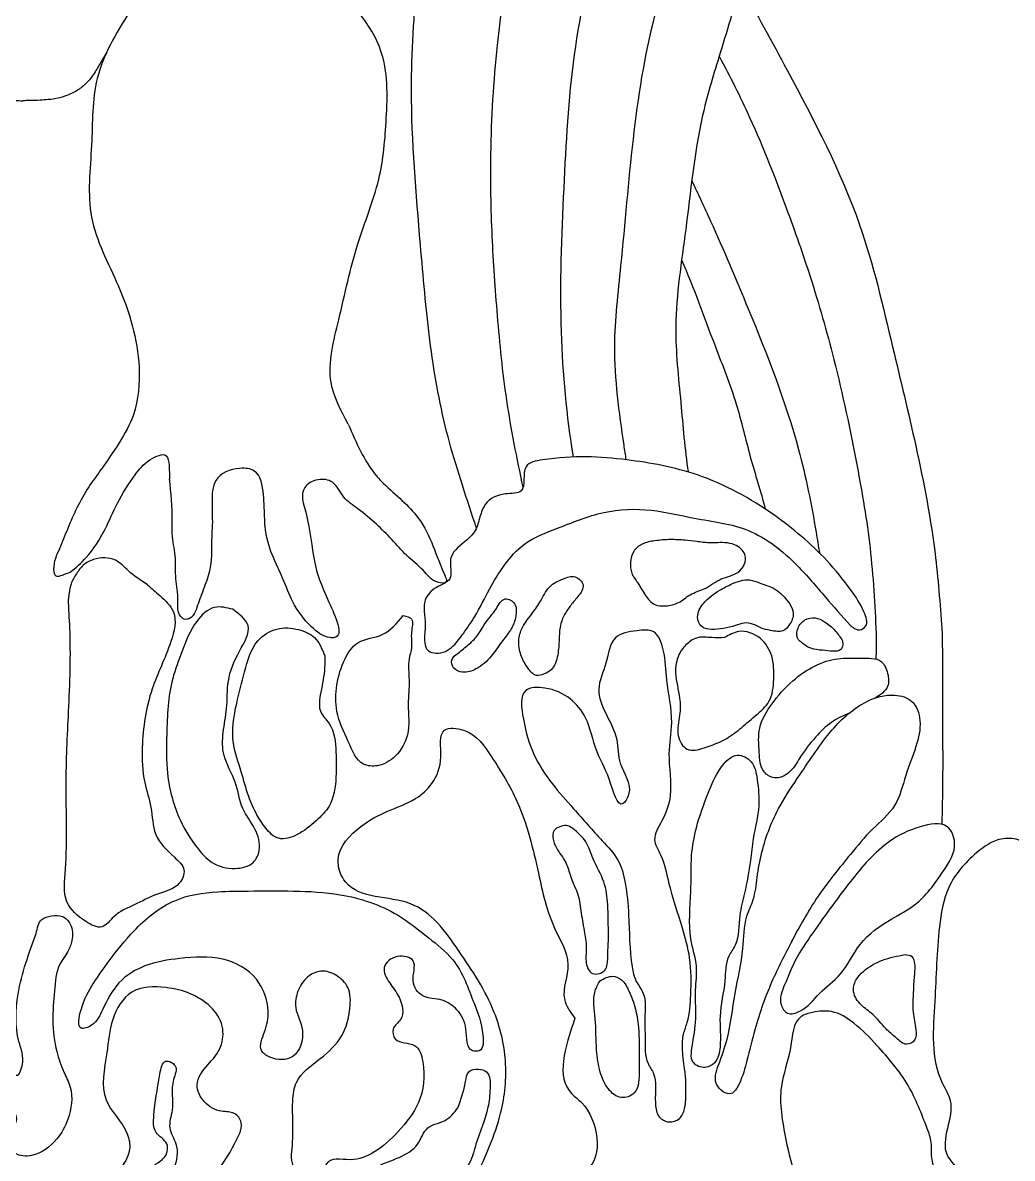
# Model space of a CAD drawing. Header units: millimetres. Extents: x 0 to 1128, y 0 to 3594.
# Drawn here: x 610.7 to 678, y 3429.4 to 3506.6 of the extents above; entities that cross this region are included whole.
import ezdxf

# ---------------------------------------------------------------- set-up
doc = ezdxf.new("R2010")
doc.units = ezdxf.units.MM
doc.layers.add('ceco.net 396 Corinthian column', color=7, linetype='Continuous')

msp = doc.modelspace()

# ---------------------------------------------------------------- linework, layer by layer
at = {"layer": 'ceco.net 396 Corinthian column'}
for points, knots in [([(651.551, 3588.206), (652.585, 3588.47), (654.684, 3589.004), (658.235, 3588.62), (661.768, 3586.823), (665.071, 3583.11), (668.481, 3578.936), (671.099, 3573.537), (672.513, 3567.985), (674.069, 3562.078), (673.955, 3555.849), (674.054, 3549.395), (672.439, 3543.33), (671.024, 3537.134), (668.668, 3531.19), (665.952, 3525.281), (663.911, 3519.131), (661.843, 3514.198), (659.792, 3510.184), (658.935, 3507.1), (657.895, 3503.748), (656.478, 3499.065), (655.936, 3492.877), (654.858, 3486.401), (655.476, 3480.889), (655.725, 3477.588), (655.962, 3476.03)], [0, 0, 0, 0, 0.00228413, 0.00463266, 0.0075141, 0.01058839, 0.01524147, 0.01909302, 0.02337117, 0.02756967, 0.03215925, 0.03670964, 0.04139715, 0.04557582, 0.05038917, 0.05511305, 0.05956858, 0.06431572, 0.06662045, 0.06924183, 0.07117663, 0.07418343, 0.07973824, 0.08451047, 0.08821997, 0.09161811, 0.09161811, 0.09161811, 0.09161811]), ([(646.536, 3548.745), (647.725, 3550.868), (650.157, 3555.206), (651.161, 3562.273), (652.141, 3568.303), (654.029, 3572.881), (657.219, 3575.281), (661.173, 3575.511), (665.697, 3572.838), (667.118, 3566.508), (669.334, 3559.639), (670.372, 3551.686), (668.565, 3543.857), (665.878, 3535.497), (662.305, 3527.634), (658.917, 3520.054), (655.811, 3513.671), (653.327, 3506.662), (652.096, 3498.62), (651.533, 3491.101), (650.686, 3484.159), (651.295, 3479.755), (651.68, 3477.194), (651.731, 3476.862)], [0, 0, 0, 0, 0.0051914, 0.01061356, 0.01515515, 0.01839719, 0.02099199, 0.02326014, 0.02657161, 0.03130246, 0.03645804, 0.04236676, 0.04819046, 0.05357678, 0.06127623, 0.06674048, 0.07145108, 0.07655146, 0.08267181, 0.08888049, 0.09281063, 0.09765467, 0.0983768, 0.0983768, 0.0983768, 0.0983768]), ([(648.163, 3477.051), (647.709, 3479.864), (647.127, 3485.967), (647.492, 3495.1), (647.99, 3504.439), (649.871, 3512.968), (652.293, 3522.042), (655.682, 3529.536), (658.9, 3536.467), (660.966, 3542.309), (662.325, 3548.058), (662.157, 3554.226), (661.731, 3559.22), (660.747, 3562.547), (660.44, 3563.584)], [0.00578852, 0.00578852, 0.00578852, 0.00578852, 0.01191752, 0.01892972, 0.02545085, 0.03200128, 0.03768054, 0.04563179, 0.04964779, 0.05412209, 0.05896795, 0.06222949, 0.06736225, 0.06968662, 0.06968662, 0.06968662, 0.06968662]), ([(644.742, 3474.999), (644.317, 3476.964), (643.545, 3480.829), (642.987, 3486.547), (642.591, 3492.121), (642.476, 3498.259), (642.869, 3504.709), (643.906, 3511.905), (645.505, 3518.993), (647.449, 3526.072), (650.06, 3532.409), (652.136, 3538.024), (653.159, 3542.775), (653.973, 3547.072), (654.087, 3551.595), (654.245, 3556.78), (653.737, 3560.222), (653.485, 3561.932)], [0.00429968, 0.00429968, 0.00429968, 0.00429968, 0.00862428, 0.0127749, 0.01665158, 0.0206491, 0.02597937, 0.03053801, 0.03627918, 0.04161263, 0.04630661, 0.05102423, 0.05446487, 0.05675423, 0.06042117, 0.06418074, 0.0678935, 0.0678935, 0.0678935, 0.0678935]), ([(641.568, 3472.227), (641.49, 3472.465), (640.771, 3474.641), (639.367, 3478.813), (638.305, 3485.061), (637.653, 3492.823), (636.94, 3501.043), (637.467, 3510.072), (639.142, 3518.321), (640.569, 3525.597), (642.189, 3531.457), (643.511, 3535.678), (645.203, 3539.338), (645.551, 3542.101), (645.927, 3544.499), (645.966, 3545.942), (645.935, 3547.207)], [0.00248034, 0.00248034, 0.00248034, 0.00248034, 0.00302027, 0.00740972, 0.01193734, 0.01661143, 0.02418041, 0.02966581, 0.03600347, 0.04227561, 0.04561845, 0.04908187, 0.05178697, 0.05425777, 0.0556967, 0.05831184, 0.05831184, 0.05831184, 0.05831184]), ([(632.856, 3479.276), (632.358, 3480.207), (631.165, 3482.44), (632.369, 3486.771), (633.262, 3491.343), (635.115, 3495.752), (635.497, 3500.206), (635.589, 3504.54), (633.283, 3507.793), (631.029, 3509.961), (628.351, 3511.612), (624.96, 3512.213), (620.663, 3511.227), (617.887, 3507.275), (615.393, 3503.049), (615.519, 3498.138), (614.882, 3493.232), (617.499, 3488.53), (618.851, 3484.033), (618.47, 3479.448), (616.865, 3477.413), (616.066, 3476.195)], [0, 0, 0, 0, 0.00220278, 0.00528293, 0.00910355, 0.01241503, 0.01540319, 0.01875048, 0.02137365, 0.02366903, 0.02549798, 0.02804489, 0.03092464, 0.03440439, 0.03801046, 0.0412654, 0.04478638, 0.04836593, 0.05247878, 0.0548119, 0.05791173, 0.05791173, 0.05791173, 0.05791173]), ([(659.518, 3509.069), (660.626, 3507.204), (663.493, 3501.863), (667.693, 3493.934), (669.715, 3485.072), (671.55, 3477.559), (672.8, 3471.054), (673.105, 3466.758), (673.228, 3465.037)], [0.0072167, 0.0072167, 0.0072167, 0.0072167, 0.01188917, 0.02023497, 0.02639822, 0.03135186, 0.03690347, 0.0406157, 0.0406157, 0.0406157, 0.0406157]), ([(605.063, 3504.479), (605.215, 3504.225), (605.519, 3503.713), (605.94, 3502.998), (606.462, 3502.39), (607.022, 3501.936), (607.669, 3501.645), (608.306, 3501.431), (608.945, 3501.354), (609.596, 3501.3), (610.174, 3501.288), (610.567, 3501.281), (610.723, 3501.279)], [0, 0, 0, 0, 0.00063839, 0.001282584, 0.001779625, 0.002357101, 0.002815736, 0.003299667, 0.003797066, 0.004196098, 0.004705813, 0.00504155, 0.00504155, 0.00504155, 0.00504155]), ([(616.383, 3504.479), (616.232, 3504.225), (615.927, 3503.713), (615.507, 3502.998), (614.985, 3502.39), (614.424, 3501.936), (613.777, 3501.645), (613.141, 3501.431), (612.501, 3501.354), (611.85, 3501.3), (611.272, 3501.288), (610.879, 3501.281), (610.723, 3501.279)], [0, 0, 0, 0, 0.00063839, 0.001282584, 0.001779625, 0.002357101, 0.002815736, 0.003299667, 0.003797066, 0.004196098, 0.004705813, 0.00504155, 0.00504155, 0.00504155, 0.00504155]), ([(658.069, 3504.302), (658.804, 3502.935), (660.513, 3499.526), (662.481, 3494.484), (664.411, 3489.003), (666.065, 3483.2), (667.371, 3477.03), (668.445, 3470.817), (668.645, 3467), (668.746, 3465.055)], [0.00889511, 0.00889511, 0.00889511, 0.00889511, 0.01223348, 0.01709512, 0.02053084, 0.02473718, 0.03007046, 0.03410082, 0.03828795, 0.03828795, 0.03828795, 0.03828795]), ([(656.204, 3495.846), (656.638, 3494.93), (657.982, 3492.049), (660.537, 3486.008), (663.295, 3479.034), (664.431, 3473.355), (664.814, 3470.991), (664.888, 3470.522)], [0.0035148, 0.0035148, 0.0035148, 0.0035148, 0.00569575, 0.01035796, 0.01763818, 0.02176796, 0.0227909, 0.0227909, 0.0227909, 0.0227909]), ([(655.518, 3490.458), (656.348, 3488.538), (657.505, 3485.236), (659.286, 3480.839), (660.125, 3477.053), (660.899, 3474.702), (661.197, 3473.51)], [0.00449833, 0.00449833, 0.00449833, 0.00449833, 0.00900571, 0.01202066, 0.01468639, 0.01733479, 0.01733479, 0.01733479, 0.01733479]), ([(632.856, 3479.276), (633.387, 3478.041), (633.981, 3476.66), (634.981, 3475.52), (635.089, 3475.402)], [0, 0, 0, 0, 0.002871857, 0.00321013, 0.00321013, 0.00321013, 0.00321013]), ([(613.93, 3469.204), (614.35, 3469.527), (615.208, 3470.277), (616.343, 3472.024), (617.143, 3474.013), (618.2, 3475.676), (619.116, 3476.808), (620.559, 3477.473), (620.701, 3476.311), (620.708, 3475.761), (620.703, 3475.545)], [0.002153342, 0.002153342, 0.002153342, 0.002153342, 0.003307738, 0.004978821, 0.006370657, 0.008005929, 0.009036114, 0.00985566, 0.010337565, 0.011092858, 0.011092858, 0.011092858, 0.011092858]), ([(666.988, 3465.593), (666.42, 3466.231), (665.213, 3467.589), (663.188, 3470.008), (660.291, 3472.37), (656.615, 3472.764), (653.396, 3473.586), (650.133, 3473.459), (647.355, 3472.286), (644.857, 3471.372), (643.424, 3469.722), (642.398, 3468.008), (641.611, 3466.389), (640.751, 3465.131), (640.116, 3464.287), (639.376, 3463.67), (637.768, 3463.673), (638.27, 3465.701), (637.8, 3467.202), (638.746, 3468.262), (640.124, 3468.646), (639.499, 3470.294), (640.664, 3471.173), (641.554, 3471.966), (641.789, 3472.969), (642.177, 3474.088), (643.316, 3474.643), (645.091, 3474.485), (644.492, 3476.58), (647.829, 3477.195), (651.438, 3477.005), (657.021, 3476.003), (661.594, 3473.445), (664.973, 3470.608), (666.92, 3468.209), (667.821, 3466.829), (668.267, 3465.632), (667.543, 3465.157), (667.198, 3465.428), (666.988, 3465.593)], [0, 0, 0, 0, 0.0101791, 0.021654, 0.037864, 0.0529252, 0.0647454, 0.0776054, 0.0908566, 0.1007043, 0.108707, 0.1162553, 0.1245982, 0.1301082, 0.1344532, 0.1370841, 0.1416682, 0.1487913, 0.1554346, 0.159992, 0.1643341, 0.1696959, 0.1754876, 0.1798871, 0.1837498, 0.1874934, 0.1935368, 0.1979134, 0.20447, 0.20937, 0.2321086, 0.25163, 0.2751345, 0.2938329, 0.3043476, 0.3110742, 0.3149556, 0.3167684, 0.3196144, 0.3196144, 0.3196144, 0.3196144]), ([(613.93, 3469.204), (613.764, 3469.138), (613.479, 3469.024), (612.901, 3468.826), (612.771, 3469.851), (613.25, 3470.798), (613.813, 3472.249), (614.406, 3473.638), (615.175, 3474.973), (615.766, 3475.783), (616.066, 3476.195)], [0, 0, 0, 0, 0.00228728, 0.00390819, 0.00576711, 0.0117356, 0.01762341, 0.02395788, 0.02984239, 0.03592496, 0.03592496, 0.03592496, 0.03592496]), ([(627.193, 3472.381), (627.147, 3473.434), (627.142, 3474.511), (626.838, 3476.2), (625.185, 3476.372), (623.614, 3475.717), (623.581, 3474.244), (623.606, 3473.485), (623.615, 3472.603)], [0.034128683, 0.034128683, 0.034128683, 0.034128683, 0.035207913, 0.036449541, 0.03716896, 0.038463711, 0.039573414, 0.040047875, 0.040047875, 0.040047875, 0.040047875]), ([(623.615, 3472.603), (623.595, 3472.215), (623.536, 3471.113), (623.595, 3469.526), (622.995, 3468.033), (622.63, 3467.013), (622.369, 3466.24), (621.845, 3465.903), (621.198, 3466.33), (621.354, 3467.461), (621.058, 3468.779), (621.166, 3470.322), (620.852, 3471.62), (620.936, 3473.367), (620.804, 3474.607), (620.703, 3475.545)], [0, 0, 0, 0, 0.0046416, 0.01319116, 0.018587, 0.02362467, 0.02616844, 0.02828989, 0.02981943, 0.03424515, 0.04014934, 0.04640798, 0.05233345, 0.05593516, 0.06718458, 0.06718458, 0.06718458, 0.06718458]), ([(632.549, 3474.306), (632.302, 3474.664), (631.982, 3475.431), (630.764, 3475.633), (629.473, 3474.886), (629.791, 3473.856), (629.989, 3473.202)], [0.016932715, 0.016932715, 0.016932715, 0.016932715, 0.017849522, 0.018568941, 0.019319198, 0.020609011, 0.020609011, 0.020609011, 0.020609011]), ([(635.089, 3475.402), (635.911, 3474.598), (638.12, 3472.878), (638.732, 3470.561), (639.672, 3468.416), (638.58, 3468.507), (637.984, 3469.412), (636.783, 3470.32), (635.835, 3471.459), (634.736, 3472.522), (633.637, 3473.463), (632.822, 3474.002), (632.549, 3474.306)], [0.0036316, 0.0036316, 0.0036316, 0.0036316, 0.00603617, 0.00937059, 0.0097519, 0.01025782, 0.0112334, 0.01232877, 0.0133884, 0.01443514, 0.01560825, 0.01650885, 0.01650885, 0.01650885, 0.01650885]), ([(629.989, 3473.202), (630.295, 3472.015), (630.411, 3469.94), (631.219, 3467.774), (632.689, 3464.737), (631.19, 3464.766), (630.133, 3465.619), (629.05, 3467.04), (628.257, 3469.318), (627.341, 3470.886), (627.193, 3472.381), (627.193, 3472.381)], [0.02097375, 0.02097375, 0.02097375, 0.02097375, 0.02335035, 0.02546503, 0.02721959, 0.02741265, 0.02846951, 0.02998043, 0.03123631, 0.03365981, 0.03368312, 0.03368312, 0.03368312, 0.03368312]), ([(657.808, 3471.214), (658.248, 3471.232), (659.019, 3471.263), (659.927, 3470.558), (659.841, 3469.696), (659.241, 3469.014), (658.113, 3468.846), (657.185, 3468.052), (656.085, 3467.769), (655.355, 3467.073), (654.486, 3466.896), (653.592, 3466.926), (653.012, 3467.674), (652.595, 3468.431), (652.066, 3469.113), (651.998, 3469.899), (652.178, 3470.671), (652.857, 3471.207), (653.756, 3471.373), (654.732, 3471.455), (655.685, 3471.402), (656.421, 3471.318), (656.958, 3471.242), (657.382, 3471.209), (657.662, 3471.212), (657.808, 3471.214)], [0, 0, 0, 0, 0.00518788, 0.00908833, 0.01176055, 0.01453819, 0.01932874, 0.02466857, 0.02873337, 0.03258149, 0.03624958, 0.03911867, 0.04263992, 0.04663557, 0.04974591, 0.05261196, 0.05576212, 0.05879089, 0.0622869, 0.06654009, 0.07048234, 0.07365237, 0.07537099, 0.07696137, 0.07871145, 0.07871145, 0.07871145, 0.07871145]), ([(619.215, 3468.363), (618.763, 3468.654), (617.993, 3469.15), (617.012, 3470.25), (615.727, 3470.22), (614.811, 3469.755), (614.363, 3469.103), (613.996, 3468.48), (613.879, 3467.874), (613.846, 3467.529), (613.833, 3467.392)], [0, 0, 0, 0, 0.0064361, 0.01096321, 0.01685119, 0.02002688, 0.02296225, 0.02610747, 0.02859229, 0.03024214, 0.03024214, 0.03024214, 0.03024214]), ([(619.215, 3468.363), (619.478, 3468.117), (620.115, 3467.557), (621.341, 3466.457), (620.713, 3463.907), (619.28, 3461.196), (618.771, 3457.848), (618.868, 3455.1), (619.553, 3453.22), (619.534, 3451.234), (620.52, 3450.306), (621.031, 3449.826), (621.332, 3449.564), (621.899, 3449.07), (621.325, 3447.699), (619.799, 3447.395), (618.36, 3446.563), (616.991, 3446.054), (616.157, 3444.8), (614.727, 3445.581), (613.378, 3446.771), (613.825, 3450.309), (613.573, 3454.474), (613.867, 3459.969), (614.031, 3464.243), (613.854, 3466.726), (613.833, 3467.392)], [0.02937879, 0.02937879, 0.02937879, 0.02937879, 0.03016026, 0.03119557, 0.03265916, 0.03514227, 0.03803958, 0.03974563, 0.0409984, 0.04233846, 0.04377886, 0.04377886, 0.04377886, 0.04455409, 0.04523931, 0.04642987, 0.04768912, 0.04883085, 0.04958549, 0.05042742, 0.05174537, 0.0533433, 0.05745457, 0.06104208, 0.06511421, 0.06655103, 0.06655103, 0.06655103, 0.06655103]), ([(648.464, 3467.554), (648.667, 3467.819), (649.047, 3468.319), (648.266, 3469.065), (647.377, 3468.741), (646.411, 3468.287), (645.953, 3467.208), (645.27, 3466.286), (644.611, 3465.461), (644.371, 3464.422), (644.582, 3463.471), (645.011, 3462.742), (645.536, 3462.081), (646.185, 3462.281), (646.836, 3462.627), (647.148, 3463.583), (647.183, 3464.553), (647.217, 3465.369), (647.386, 3466.064), (647.744, 3466.659), (648.137, 3467.161), (648.378, 3467.45), (648.464, 3467.554)], [0, 0, 0, 0, 0.00346395, 0.00651409, 0.00972807, 0.01399377, 0.01895534, 0.02296658, 0.02782152, 0.03132886, 0.03533269, 0.03896706, 0.04184352, 0.04403465, 0.04625473, 0.05056862, 0.0548967, 0.05807685, 0.0602466, 0.06336365, 0.06625434, 0.06786152, 0.06786152, 0.06786152, 0.06786152]), ([(662.87, 3467.056), (662.616, 3467.391), (662.085, 3468.093), (661.003, 3468.394), (659.976, 3468.819), (659.002, 3468.479), (657.956, 3467.932), (657.04, 3467.263), (656.463, 3466.28), (656.809, 3465.394), (657.613, 3465.294), (658.367, 3465.371), (659.11, 3465.554), (659.744, 3465.805), (660.373, 3465.729), (660.909, 3465.371), (661.605, 3465.263), (662.374, 3465.073), (662.922, 3465.675), (663.221, 3466.379), (662.978, 3466.847), (662.87, 3467.056)], [0, 0, 0, 0, 0.0048747, 0.01021739, 0.01298504, 0.01787324, 0.02160748, 0.02725722, 0.03129156, 0.03419629, 0.03680015, 0.04012477, 0.04340398, 0.04588016, 0.04814913, 0.05063917, 0.05337176, 0.05668814, 0.05903212, 0.06238232, 0.06506399, 0.06506399, 0.06506399, 0.06506399]), ([(624.997, 3466.694), (625.464, 3466.351), (626.495, 3465.594), (625.313, 3463.677), (624.573, 3461.95), (624.67, 3459.996), (624.302, 3458.357), (624.269, 3456.57), (625.309, 3455.022), (625.498, 3453.146), (626.576, 3451.848), (626.97, 3450.477), (626.41, 3449.257), (625.034, 3448.951), (623.547, 3449.314), (622.378, 3450.677), (621.156, 3452.623), (620.457, 3455.309), (620.508, 3458.566), (620.621, 3461.418), (621.604, 3463.934), (622.253, 3465.71), (623.624, 3467.033), (624.574, 3466.798), (624.997, 3466.694)], [0, 0, 0, 0, 0.006068, 0.0133799, 0.022014, 0.0294269, 0.0359664, 0.0422131, 0.0499871, 0.057451, 0.0638758, 0.0697716, 0.0733903, 0.0785143, 0.0849697, 0.0908586, 0.0992677, 0.112449, 0.1230879, 0.1382029, 0.1460286, 0.1550266, 0.1611603, 0.1660765, 0.1660765, 0.1660765, 0.1660765]), ([(644.272, 3466.82), (644.246, 3466.897), (644.144, 3467.207), (643.393, 3467.627), (642.86, 3466.535), (642.16, 3465.845), (641.693, 3464.877), (641.003, 3464.261), (640.417, 3463.775), (639.775, 3463.323), (639.98, 3462.608), (640.717, 3462.313), (641.704, 3462.635), (642.586, 3463.418), (643.214, 3464.427), (643.885, 3465.209), (644.266, 3466.032), (644.27, 3466.576), (644.272, 3466.82)], [0, 0, 0, 0, 0.00098057, 0.00390781, 0.00744006, 0.01260361, 0.01647132, 0.01987967, 0.0234287, 0.02598787, 0.02811614, 0.03081152, 0.03452956, 0.0399079, 0.04459012, 0.04865224, 0.05219992, 0.05508759, 0.05508759, 0.05508759, 0.05508759]), ([(636.586, 3466.266), (636.165, 3465.747), (635.362, 3464.759), (633.469, 3464.705), (632.485, 3463.197), (632.007, 3461.598), (631.945, 3459.567), (632.827, 3457.879), (633.489, 3456.088), (635.025, 3455.957), (636.205, 3456.687), (637.124, 3458.252), (636.847, 3460.1), (637.059, 3461.81), (636.866, 3463.113), (637.246, 3464.18), (637.05, 3465.029), (637.379, 3466.076), (636.818, 3466.21), (636.586, 3466.266)], [0, 0, 0, 0, 0.0076339, 0.0145646, 0.0201758, 0.0275175, 0.0347439, 0.0434079, 0.0508198, 0.0545703, 0.0600632, 0.0666372, 0.074961, 0.0815339, 0.0872273, 0.0903626, 0.0945231, 0.0980264, 0.1004836, 0.1004836, 0.1004836, 0.1004836]), ([(666.455, 3464.54), (666.301, 3464.782), (665.977, 3465.292), (665.327, 3465.824), (664.604, 3466.191), (663.846, 3466.032), (663.375, 3465.466), (663.291, 3464.734), (663.788, 3464.31), (664.345, 3463.978), (665.079, 3463.903), (665.722, 3463.834), (666.318, 3463.839), (666.489, 3464.221), (666.468, 3464.424), (666.455, 3464.54)], [0, 0, 0, 0, 0.00339938, 0.00717415, 0.00992301, 0.01275848, 0.01562984, 0.0182899, 0.02049846, 0.02287957, 0.0260557, 0.02895662, 0.03108928, 0.0321229, 0.03350955, 0.03350955, 0.03350955, 0.03350955]), ([(631.254, 3463.519), (631.072, 3463.985), (630.739, 3464.841), (629.397, 3465.405), (627.959, 3465.511), (626.336, 3464.491), (625.81, 3462.439), (625.197, 3460.158), (624.802, 3457.779), (625.601, 3455.731), (625.994, 3454.075), (626.583, 3452.782), (627.203, 3451.791), (628.116, 3450.873), (629.559, 3451.358), (630.608, 3452.224), (631.825, 3453.424), (632.059, 3455.2), (632.039, 3457.059), (631.902, 3458.719), (630.801, 3459.698), (630.957, 3461.065), (631.265, 3462.272), (631.257, 3463.179), (631.254, 3463.519)], [0, 0, 0, 0, 0.0057034, 0.0104814, 0.0163612, 0.022439, 0.0315293, 0.040335, 0.0512252, 0.0591703, 0.0661104, 0.0715853, 0.0759122, 0.0803603, 0.0854551, 0.0917997, 0.0971075, 0.1051896, 0.1119285, 0.11989, 0.1237353, 0.1282301, 0.1349376, 0.1389646, 0.1389646, 0.1389646, 0.1389646]), ([(655.806, 3433.99), (655.811, 3433.567), (655.819, 3432.893), (655.45, 3431.975), (654.646, 3431.724), (653.852, 3432.142), (653.692, 3433.163), (653.764, 3434.118), (653.703, 3435.11), (652.961, 3436.04), (653.09, 3437.441), (652.947, 3438.983), (653.169, 3440.408), (652.35, 3441.379), (651.951, 3443.204), (651.99, 3445.468), (651.752, 3447.899), (651.305, 3449.732), (649.807, 3451.237), (648.34, 3452.973), (646.659, 3454.798), (645.329, 3456.857), (644.786, 3458.834), (644.41, 3461.403), (646.508, 3461.407), (647.952, 3460.757), (649.244, 3459.197), (649.603, 3456.981), (650.577, 3455.586), (651.24, 3452.825), (652.335, 3454.671), (651.134, 3455.995), (651.298, 3458.536), (649.337, 3460.698), (650.472, 3462.965), (650.689, 3464.952), (652.333, 3465.231), (653.834, 3465.372), (654.428, 3463.647), (654.456, 3461.636), (655.025, 3459.244), (654.504, 3456.639), (655.007, 3454.332), (654.33, 3452.448), (653.45, 3451.098), (654.343, 3449.694), (654.698, 3447.652), (655.498, 3445.355), (656.184, 3442.853), (656.171, 3440.679), (656.058, 3438.919), (655.598, 3437.785), (655.539, 3436.707), (655.692, 3435.608), (655.826, 3434.644), (655.811, 3434.156), (655.806, 3433.99)], [0, 0, 0, 0, 0.0050653, 0.0080601, 0.0109778, 0.0139755, 0.017533, 0.0223323, 0.0257796, 0.0289456, 0.0359332, 0.0413661, 0.0479441, 0.0517369, 0.0558131, 0.0698895, 0.0786639, 0.0850996, 0.0917615, 0.103433, 0.1123718, 0.121515, 0.1316311, 0.1394093, 0.1446227, 0.1520097, 0.1586706, 0.1678638, 0.1766866, 0.1840604, 0.1871071, 0.1958034, 0.2023357, 0.2167427, 0.2241072, 0.2313674, 0.2375003, 0.2420392, 0.2475308, 0.2556637, 0.2673626, 0.2757846, 0.2870928, 0.2942431, 0.2997624, 0.3042605, 0.3123358, 0.3248039, 0.3331085, 0.3431259, 0.3506169, 0.3539164, 0.3575839, 0.3633211, 0.3671699, 0.3691483, 0.3691483, 0.3691483, 0.3691483]), ([(658.442, 3464.766), (658.757, 3464.95), (659.522, 3465.395), (660.963, 3464.858), (661.786, 3463.497), (661.804, 3461.964), (661.672, 3460.425), (660.569, 3459.503), (659.639, 3458.668), (658.487, 3457.782), (657.274, 3457.316), (655.809, 3456.904), (655.094, 3458.223), (655.432, 3459.403), (655.432, 3460.85), (654.995, 3462.185), (655.208, 3463.545), (655.833, 3464.368), (656.639, 3464.879), (657.551, 3464.739), (658.15, 3464.757), (658.442, 3464.766)], [0, 0, 0, 0, 0.00420859, 0.01021027, 0.01592988, 0.02221363, 0.02842268, 0.03324308, 0.03859731, 0.04360819, 0.05021393, 0.05483466, 0.05922735, 0.06476212, 0.06936446, 0.07626404, 0.08131898, 0.0850015, 0.08838281, 0.0920696, 0.09557155, 0.09557155, 0.09557155, 0.09557155]), ([(668.746, 3465.055), (668.745, 3464.761), (668.742, 3464.179), (668.731, 3463.598), (668.724, 3463.311)], [0, 0, 0, 0, 0.00063366, 0.001251507, 0.001251507, 0.001251507, 0.001251507]), ([(673.228, 3465.037), (673.241, 3464.023), (673.269, 3461.914), (673.251, 3458.576), (673.278, 3455.271), (673.227, 3453.06), (673.202, 3452.079)], [0, 0, 0, 0, 0.002183231, 0.00453838, 0.007182739, 0.009296611, 0.009296611, 0.009296611, 0.009296611]), ([(666.915, 3459.636), (666.504, 3459.455), (665.628, 3459.067), (664.543, 3457.943), (663.602, 3456.756), (662.959, 3455.54), (661.879, 3455.066), (660.849, 3455.699), (660.795, 3457.085), (660.66, 3458.695), (661.659, 3460.381), (662.947, 3461.801), (664.474, 3462.896), (666.128, 3463.43), (667.594, 3463.328), (669.099, 3463.434), (669.571, 3462.359), (669.656, 3461.3), (669.046, 3460.894), (668.702, 3460.666)], [0, 0, 0, 0, 0.0053216, 0.01132932, 0.0183289, 0.02345459, 0.02748446, 0.03069967, 0.03613092, 0.04271888, 0.04992102, 0.05842057, 0.06569362, 0.07213432, 0.07843597, 0.08392793, 0.08759598, 0.09110838, 0.09562115, 0.09562115, 0.09562115, 0.09562115]), ([(663.121, 3444.322), (662.635, 3443.401), (661.58, 3441.403), (660.582, 3438.608), (659.991, 3436.127), (659.619, 3434.718), (658.897, 3433.427), (657.554, 3434.375), (658.091, 3435.899), (658.817, 3437.823), (659.06, 3440.579), (659.779, 3443.3), (659.726, 3445.537), (660.501, 3447.028), (660.639, 3448.531), (661.035, 3450.714), (661.964, 3453.129), (663.81, 3455.776), (665.471, 3458.395), (667.691, 3460.416), (669.746, 3461.014), (671.369, 3460.563), (671.877, 3458.976), (671.462, 3457.245), (670.681, 3455.397), (670.208, 3453.202), (668.403, 3451.764), (666.723, 3449.681), (664.688, 3447.24), (663.539, 3445.126), (662.964, 3444.068)], [0, 0, 0, 0, 0.0124021, 0.026907, 0.0354957, 0.0422397, 0.0455731, 0.0500764, 0.0554259, 0.0628444, 0.0753984, 0.0877412, 0.0965493, 0.1013437, 0.1074098, 0.1143529, 0.1278616, 0.1377997, 0.1527801, 0.1649124, 0.1725771, 0.1775744, 0.18312, 0.1902391, 0.1986033, 0.207241, 0.2159978, 0.2250713, 0.2393672, 0.2537108, 0.2537108, 0.2537108, 0.2537108]), ([(640.16, 3423.025), (640.086, 3423.247), (639.886, 3423.84), (639.068, 3424.303), (637.719, 3424.628), (638.632, 3426.087), (639.901, 3426.536), (641.499, 3427.923), (642.438, 3430.028), (643.422, 3432.782), (643.738, 3435.933), (642.811, 3439.848), (640.465, 3443.354), (637.564, 3447.484), (632.945, 3446.866), (631.777, 3450.13), (633.519, 3451.935), (635.488, 3453.01), (637.321, 3453.604), (638.74, 3454.892), (639.332, 3456.495), (638.898, 3458.753), (641.376, 3458.519), (642.77, 3456.414), (644.75, 3453.246), (645.725, 3449.103), (646.507, 3445.343), (648.237, 3442.675), (647.152, 3440.4), (647.948, 3439.301), (648.256, 3438.876)], [0, 0, 0, 0, 0.0027011, 0.0072377, 0.0111964, 0.015455, 0.0220356, 0.0284043, 0.0396502, 0.0491355, 0.0633312, 0.0767386, 0.0960657, 0.1142438, 0.1326749, 0.1391744, 0.150011, 0.1583035, 0.1665877, 0.1726504, 0.1802348, 0.1875016, 0.1926444, 0.2030677, 0.2168806, 0.2372576, 0.2529757, 0.2631485, 0.2725664, 0.2785047, 0.2785047, 0.2785047, 0.2785047]), ([(660.194, 3449.608), (660.248, 3450.101), (660.383, 3451.349), (660.873, 3453.167), (660.693, 3454.933), (660.464, 3456.356), (659.129, 3457.045), (657.961, 3455.761), (657.254, 3454.044), (656.505, 3452.039), (656.105, 3449.775), (656.22, 3447.245), (655.882, 3444.685), (656.654, 3442.507), (656.383, 3440.594), (656.584, 3438.665), (656.23, 3437.138), (656.109, 3435.864), (656.998, 3435.382), (657.955, 3435.841), (658.247, 3437.277), (657.987, 3439.134), (658.527, 3441.153), (658.48, 3442.894), (659.471, 3444.15), (659.345, 3445.738), (659.889, 3447.608), (660.08, 3448.862), (660.194, 3449.608)], [0, 0, 0, 0, 0.0059175, 0.0149987, 0.02205, 0.0272446, 0.0312542, 0.0368892, 0.0445217, 0.0544368, 0.06201, 0.0718229, 0.0846197, 0.0922322, 0.0986341, 0.1073786, 0.1149188, 0.1179126, 0.1213533, 0.1246062, 0.1291255, 0.137443, 0.1471257, 0.1538225, 0.1572633, 0.1654684, 0.1715756, 0.1805643, 0.1805643, 0.1805643, 0.1805643]), ([(664.286, 3444.481), (665.157, 3445.71), (666.761, 3447.972), (669.158, 3450.805), (671.454, 3451.91), (673.598, 3452.358), (674.354, 3450.468), (673.128, 3448.58), (671.781, 3446.694), (669.498, 3445.522), (667.537, 3444.158), (666.564, 3441.884), (664.843, 3440.666), (663.962, 3439.421), (662.696, 3439.047), (662.035, 3440.019), (662.615, 3441.359), (663.219, 3442.923), (663.935, 3443.97), (664.286, 3444.481)], [0, 0, 0, 0, 0.0181125, 0.0333663, 0.0425713, 0.0498765, 0.0546256, 0.0628192, 0.075057, 0.0820583, 0.0931503, 0.1027201, 0.1104676, 0.1176654, 0.1209684, 0.1238731, 0.1293452, 0.137015, 0.1443493, 0.1443493, 0.1443493, 0.1443493]), ([(648.119, 3451.792), (648.448, 3451.509), (649.1, 3450.948), (649.494, 3449.546), (650.327, 3448.248), (650.507, 3446.722), (650.532, 3445.322), (650.551, 3444.108), (650.481, 3443.053), (650.494, 3442.052), (649.358, 3441.705), (648.928, 3442.705), (649.095, 3443.63), (648.913, 3444.78), (648.676, 3445.985), (648.549, 3447.291), (647.984, 3448.324), (647.746, 3449.44), (647.125, 3450.219), (646.736, 3450.965), (646.757, 3451.662), (647.22, 3451.923), (647.69, 3452.041), (647.969, 3451.879), (648.119, 3451.792)], [0, 0, 0, 0, 0.00505843, 0.01003102, 0.01690444, 0.02323044, 0.02794683, 0.03372566, 0.03753152, 0.04096223, 0.04443425, 0.04764228, 0.05159658, 0.05587929, 0.06127934, 0.06638108, 0.07129527, 0.07514223, 0.0797866, 0.08292223, 0.08522361, 0.087081, 0.08878464, 0.09076249, 0.09076249, 0.09076249, 0.09076249]), ([(679.189, 3380.531), (679.067, 3380.162), (678.855, 3379.521), (677.996, 3379.367), (677.395, 3379.295), (676.887, 3379.616), (676.662, 3380.315), (676.459, 3381.481), (676.263, 3384.667), (676.679, 3388.828), (676.996, 3394.1), (676.659, 3398.965), (676.598, 3403.944), (676.753, 3408.894), (676.667, 3413.759), (675.448, 3417.57), (676.157, 3420.496), (674.262, 3422.03), (675.781, 3424.271), (674.283, 3426.183), (675.022, 3428.143), (672.647, 3430.013), (674.392, 3432.607), (672.368, 3435.694), (672.799, 3439.93), (672.869, 3444.296), (673.462, 3447.964), (675.211, 3449.947), (676.931, 3451.165), (678.827, 3451.107), (680.471, 3449.085), (682.207, 3446.588), (682.983, 3441.874), (682.601, 3435.599), (683.421, 3429.251), (681.929, 3423.447), (682.408, 3420.154), (681.878, 3417.671), (680.491, 3415.257), (682.88, 3411.681), (679.571, 3407.473), (682.25, 3403.218), (679.414, 3399.552), (680.36, 3397.067), (678.723, 3393.561), (679.724, 3389.447), (679.351, 3384.525), (679.245, 3381.92), (679.189, 3380.531)], [0, 0, 0, 0, 0.0042412, 0.0073607, 0.0095915, 0.0113466, 0.0140058, 0.0179781, 0.0256168, 0.0518464, 0.0678426, 0.0885599, 0.1099541, 0.1271896, 0.1478109, 0.1672692, 0.1752973, 0.1795674, 0.193114, 0.1968419, 0.2068981, 0.2131205, 0.2279383, 0.232976, 0.2553685, 0.2754775, 0.2863951, 0.2984087, 0.3060649, 0.3106579, 0.3195233, 0.3348587, 0.347201, 0.3752172, 0.4102592, 0.4220165, 0.4460985, 0.4488462, 0.4521284, 0.4786475, 0.485028, 0.5121392, 0.522613, 0.5354667, 0.5396796, 0.5678307, 0.5823263, 0.598894, 0.598894, 0.598894, 0.598894]), ([(640.306, 3432.796), (640.051, 3432.462), (639.531, 3431.782), (638.081, 3431.63), (637.668, 3430.116), (636.303, 3429.346), (634.939, 3428.939), (633.601, 3428.007), (632.442, 3428.13), (631.176, 3428.074), (631.299, 3429.545), (633.109, 3429.056), (634.774, 3429.752), (636.353, 3431.178), (637.885, 3433.186), (638.15, 3435.323), (637.551, 3437.35), (636.048, 3437.081), (635.754, 3438.263), (636.762, 3438.87), (636.422, 3440.327), (635.672, 3441.212), (635.009, 3442.405), (636.119, 3443.285), (637.678, 3442.895), (636.998, 3441.421), (637.875, 3440.162), (639.233, 3440.266), (640.392, 3439.445), (641.004, 3438.235), (640.814, 3436.639), (642.075, 3436.606), (642.034, 3438.326), (641.292, 3440.127), (640.377, 3442.763), (638.191, 3444.425), (635.893, 3446.334), (632.631, 3447.387), (629.17, 3447.564), (626.385, 3447.53), (623.682, 3447.522), (620.792, 3447.093), (618.378, 3445.061), (616.762, 3443.031), (615.461, 3441.191), (614.757, 3439.972), (614.328, 3437.94), (615.714, 3438.452), (616.247, 3439.71), (617.114, 3441.403), (619.092, 3442.627), (621.565, 3442.995), (624.274, 3443.184), (626.771, 3441.835), (627.574, 3439.619), (627.254, 3438.042), (626.666, 3436.767), (627.755, 3436.005), (629.399, 3435.99), (630.022, 3438.065), (629.14, 3439.41), (629.367, 3440.77), (629.973, 3441.713), (631.028, 3442.233), (632.109, 3441.853), (633.016, 3440.947), (633.022, 3439.362), (632.546, 3437.54), (630.967, 3436.066), (629.258, 3434.936), (628.979, 3432.711), (629.21, 3430.89), (628.867, 3428.984), (629.773, 3427.853), (629.583, 3426.406), (631.139, 3425.779), (632.53, 3426.118), (634.13, 3425.984), (635.801, 3426.427), (637.778, 3426.792), (639.506, 3427.757), (641.166, 3428.72), (641.562, 3430.7), (642.359, 3432.394), (642.505, 3433.998), (642.514, 3435.223), (641.676, 3435.477), (640.928, 3435.329), (640.793, 3434.129), (640.512, 3433.359), (640.306, 3432.796)], [0, 0, 0, 0, 0.0048733, 0.0099086, 0.0151423, 0.0213253, 0.0276269, 0.0323879, 0.0398415, 0.0420857, 0.0450947, 0.051633, 0.0583629, 0.0670498, 0.0765693, 0.0876673, 0.0926021, 0.0981266, 0.1008035, 0.104095, 0.1101251, 0.1149121, 0.1191634, 0.1238656, 0.1282501, 0.1336668, 0.1384528, 0.143811, 0.1485996, 0.1543448, 0.1604368, 0.1622448, 0.1665753, 0.1755308, 0.1887205, 0.1973891, 0.2078682, 0.2242873, 0.2369775, 0.249228, 0.2574625, 0.2693563, 0.2831277, 0.2935339, 0.3008818, 0.3088696, 0.3138843, 0.3168074, 0.3219845, 0.3304508, 0.338859, 0.348507, 0.3601566, 0.3706922, 0.3798965, 0.3856012, 0.3906808, 0.3935328, 0.3997601, 0.4072511, 0.4137263, 0.4181805, 0.4227998, 0.4267535, 0.431138, 0.4355403, 0.4411885, 0.4489322, 0.4574521, 0.4665352, 0.4716507, 0.4828952, 0.4892268, 0.4930036, 0.499455, 0.5035479, 0.5104538, 0.5165123, 0.5223942, 0.5309685, 0.540224, 0.5462498, 0.5525736, 0.5630738, 0.5681699, 0.572753, 0.575031, 0.5777697, 0.5804949, 0.5878733, 0.5878733, 0.5878733, 0.5878733]), ([(611.645, 3444.646), (611.149, 3443.305), (610.282, 3440.965), (610.175, 3437.718), (610.927, 3436.095), (610.258, 3434.535), (609.729, 3436.51), (609.232, 3437.602), (609.382, 3439.168), (608.725, 3440.789), (606.96, 3440.015), (607.775, 3438.28), (608.591, 3436.624), (608.695, 3434.67), (608.012, 3433.245), (607.862, 3432.246), (608.531, 3431.523), (609.441, 3431.885), (609.736, 3433.017), (610.577, 3432.036), (609.934, 3431.394), (609.495, 3430.558), (610.123, 3429.507), (611.689, 3429.431), (613.038, 3430.471), (613.967, 3432.159), (614.203, 3433.899), (613.438, 3435.322), (612.929, 3436.8), (612.696, 3438.687), (612.88, 3440.656), (612.997, 3442.365), (613.803, 3443.327), (614.133, 3444.255), (614.123, 3445.202), (613.462, 3445.914), (612.698, 3445.87), (611.824, 3445.647), (611.712, 3445.018), (611.645, 3444.646)], [0, 0, 0, 0, 0.017118, 0.0298995, 0.0365578, 0.0394156, 0.0441789, 0.0510556, 0.0570341, 0.062885, 0.0668056, 0.074126, 0.0801404, 0.0905796, 0.0950935, 0.099353, 0.1014636, 0.1055793, 0.1084777, 0.1113448, 0.1150665, 0.1178357, 0.1222222, 0.1267469, 0.134904, 0.1410092, 0.1497647, 0.1541575, 0.1600181, 0.1683934, 0.1764989, 0.1838921, 0.1879127, 0.1910792, 0.1955592, 0.1984753, 0.2014723, 0.2042792, 0.2083401, 0.2083401, 0.2083401, 0.2083401]), ([(670.697, 3443.209), (670.18, 3443.11), (669.169, 3442.918), (668.025, 3442.267), (667.307, 3441.507), (667.09, 3440.587), (667.685, 3439.734), (668.613, 3439.13), (669.298, 3438.22), (670.062, 3437.596), (670.716, 3436.955), (671.494, 3437.368), (671.457, 3438.295), (671.196, 3439.274), (671.259, 3440.472), (671.3, 3441.577), (671.408, 3442.407), (671.25, 3443.163), (670.874, 3443.194), (670.697, 3443.209)], [0, 0, 0, 0, 0.00625324, 0.01222266, 0.01534356, 0.0185446, 0.02259468, 0.02669665, 0.03185161, 0.03576486, 0.03897568, 0.04139307, 0.04418058, 0.04901077, 0.05378167, 0.05830895, 0.06207745, 0.06423864, 0.06615665, 0.06615665, 0.06615665, 0.06615665]), ([(649.969, 3441.423), (649.842, 3441.199), (649.399, 3440.418), (649.726, 3438.744), (649.672, 3436.929), (649.911, 3435.284), (650.402, 3434.097), (651.327, 3433.303), (652.674, 3433.805), (652.595, 3435.607), (652.669, 3437.42), (652.506, 3439.287), (652.007, 3440.61), (651.564, 3441.489), (650.734, 3441.862), (650.252, 3441.585), (649.969, 3441.423)], [0, 0, 0, 0, 0.00301743, 0.01052741, 0.01903399, 0.02504525, 0.03008324, 0.03436355, 0.03792912, 0.04440338, 0.05270376, 0.06086623, 0.06611773, 0.06968044, 0.0722531, 0.07590427, 0.07590427, 0.07590427, 0.07590427]), ([(625.469, 3431.012), (625.042, 3430.178), (624.299, 3428.725), (622.794, 3427.479), (621.348, 3425.638), (620.247, 3427.325), (621.104, 3428.63), (621.377, 3430.205), (620.521, 3431.41), (621.09, 3432.934), (620.681, 3434.282), (621.371, 3435.64), (620.237, 3436.217), (619.905, 3434.185), (619.659, 3432.944), (619.565, 3431.023), (620.759, 3430.471), (620.484, 3429.27), (619.445, 3428.895), (620.05, 3428.15), (619.624, 3427.31), (618.846, 3426.587), (617.811, 3426.476), (616.585, 3426.386), (616.668, 3427.791), (617.442, 3428.66), (618.11, 3429.878), (617.786, 3431.625), (615.785, 3433.282), (616.474, 3436.286), (616.659, 3438.774), (617.949, 3441.042), (620.301, 3441.059), (622.562, 3440.564), (624.476, 3439.001), (624.309, 3436.816), (623.305, 3435.741), (622.298, 3434.47), (623.011, 3433.068), (624.068, 3432.471), (625.123, 3432.568), (625.704, 3431.789), (625.548, 3431.272), (625.469, 3431.012)], [0, 0, 0, 0, 0.0107652, 0.0187463, 0.0259754, 0.0302443, 0.0366124, 0.0434077, 0.048016, 0.0527722, 0.0611907, 0.0649047, 0.0676584, 0.0715114, 0.0829092, 0.0874622, 0.091672, 0.0958995, 0.0989505, 0.1015449, 0.1043333, 0.1092745, 0.1134627, 0.1174104, 0.1204934, 0.1268283, 0.1319722, 0.1361208, 0.1469921, 0.1597086, 0.168879, 0.1778713, 0.1871901, 0.1939628, 0.2062951, 0.2118477, 0.2178818, 0.2239394, 0.2290833, 0.2342276, 0.2377707, 0.2408463, 0.2439497, 0.2439497, 0.2439497, 0.2439497]), ([(675.978, 3390.395), (675.987, 3389.849), (676.011, 3388.418), (675.88, 3386.069), (675.897, 3383.772), (675.936, 3382.038), (675.817, 3381.002), (675.727, 3380.305), (675.329, 3379.891), (674.892, 3379.96), (674.421, 3380.021), (673.932, 3380.522), (673.679, 3381.742), (673.527, 3383.546), (673.498, 3386.1), (673.42, 3388.967), (673.412, 3392.599), (673.301, 3396.284), (672.732, 3400.406), (672.156, 3404.561), (671.674, 3409.202), (670.779, 3413.589), (669.992, 3417.735), (667.931, 3421.605), (665.902, 3425.094), (663.206, 3427.757), (662.532, 3430.905), (661.97, 3434.019), (663.025, 3436.57), (663.077, 3438.939), (664.585, 3439.334), (665.872, 3439.47), (667.42, 3438.495), (669.091, 3436.747), (671.04, 3434.473), (671.943, 3432.081), (672.583, 3430.396), (672.381, 3428.898), (673.403, 3427.661), (673.798, 3426.181), (673.45, 3424.82), (674.941, 3423.525), (673.921, 3421.64), (675.658, 3420.124), (674.744, 3417.703), (675.744, 3414.563), (675.979, 3410.424), (676.041, 3405.527), (675.992, 3399.971), (676.239, 3394.989), (676.049, 3391.631), (675.978, 3390.395)], [0, 0, 0, 0, 0.0065159, 0.0170728, 0.0280359, 0.0339561, 0.0376955, 0.040523, 0.0421938, 0.0438067, 0.0454619, 0.047834, 0.0514817, 0.0600823, 0.0695112, 0.0819152, 0.0943175, 0.1128496, 0.1258372, 0.1439304, 0.1629203, 0.1814331, 0.1974317, 0.2128955, 0.233309, 0.2457469, 0.2566824, 0.2711085, 0.2818444, 0.2907778, 0.2940851, 0.2992124, 0.3059823, 0.3146377, 0.3284342, 0.3410814, 0.3450233, 0.3496981, 0.3582581, 0.3627545, 0.3677452, 0.3736094, 0.382813, 0.3864951, 0.3984694, 0.4081755, 0.4258621, 0.4474362, 0.4667704, 0.492119, 0.506882, 0.506882, 0.506882, 0.506882]), ([(648.256, 3438.876), (647.594, 3436.879), (646.814, 3434.523), (649.775, 3432.487), (650.434, 3428.123), (647.207, 3428.217), (646.704, 3426.756), (647.739, 3426.361), (648.467, 3427.049), (649.494, 3426.176), (649.718, 3424.868), (650.286, 3422.92), (648.626, 3422.496), (648.099, 3423.515), (646.507, 3423.197), (647.24, 3422.025), (648.237, 3421.886), (649.365, 3422.27), (650.205, 3420.965), (649.191, 3420.01), (648.271, 3419.82), (647.483, 3418.902), (648.655, 3418.186), (649.89, 3418.703), (650.738, 3416.643), (650.887, 3415.008), (650.143, 3413.25), (648.764, 3413.17), (647.712, 3414.331), (648.581, 3415.338), (648.06, 3416.93), (646.095, 3416.725), (644.757, 3417.757), (643.612, 3418.392), (642.305, 3418.17), (642.091, 3419.357), (642.509, 3420.172), (642.249, 3421.224), (641.707, 3421.421), (641.489, 3421.5)], [0, 0, 0, 0, 0.0204427, 0.0241101, 0.0421371, 0.0514043, 0.0539149, 0.0572079, 0.0609167, 0.0638648, 0.0705922, 0.0782233, 0.0821258, 0.085834, 0.0903282, 0.0939833, 0.0973552, 0.1022625, 0.1064208, 0.1112713, 0.1155393, 0.1184859, 0.1225744, 0.1269373, 0.1324543, 0.1436346, 0.1484001, 0.1524985, 0.1581159, 0.162165, 0.1661305, 0.174854, 0.1811628, 0.1860916, 0.1905902, 0.1936446, 0.1978744, 0.2018156, 0.2044784, 0.2044784, 0.2044784, 0.2044784])]:
    msp.add_open_spline(points, degree=3, knots=knots, dxfattribs=at)

doc.saveas('drawing.dxf')
